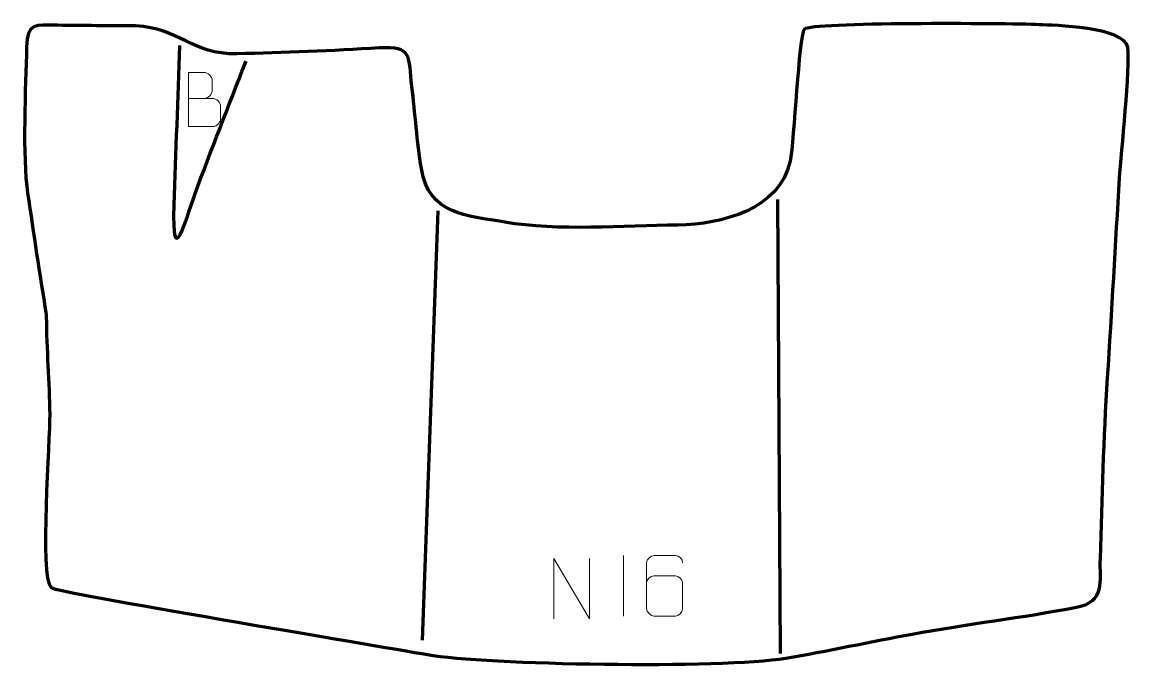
# Model space of a CAD drawing. Header units: millimetres. Extents: x -409 to 48, y 356 to 623.
import ezdxf

# ---------------------------------------------------------------- set-up
doc = ezdxf.new("R2010")
doc.units = ezdxf.units.MM
doc.header["$MEASUREMENT"] = 0
doc.layers.add('layer 1', color=7, linetype='Continuous')
doc.layers.add('layer 2', color=7, linetype='Continuous')

msp = doc.modelspace()

# ---------------------------------------------------------------- linework, layer by layer
at = {"layer": 'layer 1', "color": 240, "lineweight": 158}
msp.add_open_spline([(-399.2873, 502.4198), (-402.1387, 519.6751), (-404.3987, 535.1995), (-406.9828, 552.4567), (-406.9828, 552.4567), (-409.2161, 567.3706), (-407.8001, 596.2363), (-407.4043, 612.7157), (-407.4043, 612.7157), (-407.1625, 622.7808), (-403.8131, 621.817), (-394.6718, 621.672), (-394.6718, 621.672), (-383.9377, 621.5017), (-373.1527, 621.4646), (-362.416, 621.4586), (-362.416, 621.4586), (-344.4591, 620.528), (-339.1218, 609.5442), (-320.6396, 609.8947), (-320.6396, 609.8947), (-301.317, 610.2614), (-281.1009, 611.1676), (-261.8455, 612.3336), (-261.8455, 612.3336), (-247.8132, 613.1833), (-249.8824, 608.7039), (-248.3776, 596.4537), (-248.3776, 596.4537), (-247.0208, 585.4088), (-246.2761, 573.5195), (-244.4523, 562.5369), (-244.4523, 562.5369), (-241.2895, 543.4907), (-225.9657, 543.2042), (-210.0445, 540.4489), (-210.0445, 540.4489), (-187.8462, 536.6074), (-161.2886, 539.0019), (-138.5604, 539.2595), (-138.5604, 539.2595), (-120.4406, 539.4974), (-96.5822, 545.684), (-92.2877, 565.5559), (-92.2877, 565.5559), (-90.5076, 574.1584), (-88.8643, 616.7392), (-86.3548, 620.0293), (-86.3548, 620.0293), (-84.1312, 622.9444), (-3.4219, 622.5221), (10.565, 621.8918), (10.565, 621.8918), (16.304, 621.6332), (45.6808, 621.085), (47.0748, 612.5178), (47.0748, 612.5178), (48.352, 604.6685), (44.284, 568.7047), (43.6907, 558.6827), (43.6907, 558.6827), (42.1094, 531.9738), (40.5021, 503.2718), (38.741, 476.3072), (38.741, 476.3072), (37.0763, 450.8186), (36.6886, 426.932), (35.7692, 401.7188), (35.7692, 401.7188), (35.4169, 392.0565), (38.083, 384), (25.9779, 381.6455), (25.9779, 381.6455), (3.6271, 377.2981), (-19.2767, 374.6837), (-41.9203, 370.5386), (-41.9203, 370.5386), (-58.3846, 367.5248), (-77.5664, 363.3856), (-94.053, 360.6222), (-94.053, 360.6222), (-120.4745, 356.1936), (-218.7256, 357.8933), (-241.9266, 362.0579), (-241.9266, 362.0579), (-263.667, 365.9604), (-395.0263, 387.6029), (-397.3081, 389.7016), (-397.3081, 389.7016), (-402.0899, 394.0993), (-397.7276, 451.7263), (-397.8508, 461.0441), (-397.8508, 461.0441), (-398.0292, 474.5274), (-399.1526, 488.0095), (-399.2784, 501.4682), (-399.2784, 501.4682), (-399.2784, 501.4682), (-399.2873, 502.4198), (-399.2873, 502.4198)], degree=3, knots=[0, 0, 0, 0, 0.03846154, 0.03846154, 0.03846154, 0.03846154, 0.07692308, 0.07692308, 0.07692308, 0.07692308, 0.11538462, 0.11538462, 0.11538462, 0.11538462, 0.15384615, 0.15384615, 0.15384615, 0.15384615, 0.19230769, 0.19230769, 0.19230769, 0.19230769, 0.23076923, 0.23076923, 0.23076923, 0.23076923, 0.26923077, 0.26923077, 0.26923077, 0.26923077, 0.30769231, 0.30769231, 0.30769231, 0.30769231, 0.34615385, 0.34615385, 0.34615385, 0.34615385, 0.38461538, 0.38461538, 0.38461538, 0.38461538, 0.42307692, 0.42307692, 0.42307692, 0.42307692, 0.46153846, 0.46153846, 0.46153846, 0.46153846, 0.5, 0.5, 0.5, 0.5, 0.53846154, 0.53846154, 0.53846154, 0.53846154, 0.57692308, 0.57692308, 0.57692308, 0.57692308, 0.61538462, 0.61538462, 0.61538462, 0.61538462, 0.65384615, 0.65384615, 0.65384615, 0.65384615, 0.69230769, 0.69230769, 0.69230769, 0.69230769, 0.73076923, 0.73076923, 0.73076923, 0.73076923, 0.76923077, 0.76923077, 0.76923077, 0.76923077, 0.80769231, 0.80769231, 0.80769231, 0.80769231, 0.84615385, 0.84615385, 0.84615385, 0.84615385, 0.88461538, 0.88461538, 0.88461538, 0.88461538, 0.92307692, 0.92307692, 0.92307692, 0.92307692, 1, 1, 1, 1], dxfattribs=at)
at = {"layer": 'layer 2', "color": 184, "lineweight": 158}
msp.add_open_spline([(-344.2199, 613.3141), (-344.9324, 591.3837), (-345.9369, 569.4653), (-346.6434, 547.5346), (-346.6434, 547.5346), (-347.532, 519.5144), (-341.737, 541.2832), (-337.9351, 551.9139), (-337.9351, 551.9139), (-331.3297, 570.0404), (-324.1433, 587.9209), (-317.1906, 605.9128), (-317.1906, 605.9128), (-317.1906, 605.9128), (-316.8355, 606.8318), (-316.8355, 606.8318)], degree=3, knots=[0, 0, 0, 0, 0.2, 0.2, 0.2, 0.2, 0.4, 0.4, 0.4, 0.4, 0.6, 0.6, 0.6, 0.6, 1, 1, 1, 1], dxfattribs=at)
at = {"layer": 'layer 2', "color": 250, "lineweight": 9}
for points, knots in [([(-340.5796, 591.5112), (-337.3206, 591.5116), (-334.0612, 591.5116), (-330.8015, 591.5112), (-330.8015, 591.5112), (-329.0322, 591.4957), (-327.3093, 589.9407), (-327.3093, 588.1049), (-327.3093, 588.1049), (-327.3096, 587.0941), (-327.3096, 584.3628), (-327.3093, 583.3517), (-327.3093, 583.3517), (-327.2934, 581.6876), (-328.6747, 579.8838), (-330.7541, 579.899), (-330.7541, 579.899), (-334.0141, 579.8993), (-337.2738, 579.8993), (-340.5331, 579.899), (-340.5331, 579.899), (-340.5331, 587.3494), (-340.5331, 594.7995), (-340.5331, 602.2493), (-340.5331, 602.2493), (-338.407, 602.2493), (-336.2806, 602.2493), (-334.1541, 602.2493), (-334.1541, 602.2493), (-332.6486, 602.2651), (-330.7706, 600.5539), (-330.7547, 598.7962), (-330.7547, 598.7962), (-330.7551, 596.9456), (-330.7551, 596.8149), (-330.7547, 594.964), (-330.7547, 594.964), (-330.7393, 593.1134), (-332.4002, 591.4957), (-334.2006, 591.5112)], [0, 0, 0, 0, 0.09090909, 0.09090909, 0.09090909, 0.09090909, 0.18181818, 0.18181818, 0.18181818, 0.18181818, 0.27272727, 0.27272727, 0.27272727, 0.27272727, 0.36363636, 0.36363636, 0.36363636, 0.36363636, 0.45454545, 0.45454545, 0.45454545, 0.45454545, 0.54545455, 0.54545455, 0.54545455, 0.54545455, 0.63636364, 0.63636364, 0.63636364, 0.63636364, 0.72727273, 0.72727273, 0.72727273, 0.72727273, 0.81818182, 0.81818182, 0.81818182, 0.81818182, 1, 1, 1, 1]), ([(-136.6357, 399.9686), (-136.6598, 401.3081), (-138.016, 402.9613), (-139.5879, 402.927), (-139.5879, 402.927), (-142.5727, 402.9267), (-145.5579, 402.9267), (-148.5433, 402.927), (-148.5433, 402.927), (-149.7624, 402.9419), (-151.4906, 401.5043), (-151.4956, 399.9686), (-151.4956, 399.9686), (-151.4953, 393.6081), (-151.4953, 387.2473), (-151.4956, 380.8866), (-151.4956, 380.8866), (-151.4909, 379.7237), (-149.7624, 377.9526), (-148.5433, 377.9282), (-148.5433, 377.9282), (-145.5579, 377.9285), (-142.5727, 377.9285), (-139.5879, 377.9282), (-139.5879, 377.9282), (-138.3098, 377.972), (-136.6401, 379.5865), (-136.6357, 380.8866), (-136.6357, 380.8866), (-136.6357, 384.4699), (-136.6357, 388.053), (-136.6357, 391.6357), (-136.6357, 391.6357), (-136.6742, 393.1139), (-138.2569, 394.5468), (-139.5879, 394.5448), (-139.5879, 394.5448), (-142.5727, 394.5451), (-145.5579, 394.5451), (-148.5433, 394.5448), (-148.5433, 394.5448), (-149.8728, 394.5498), (-151.5158, 393.0425), (-151.4741, 391.614)], [0, 0, 0, 0, 0.08333333, 0.08333333, 0.08333333, 0.08333333, 0.16666667, 0.16666667, 0.16666667, 0.16666667, 0.25, 0.25, 0.25, 0.25, 0.33333333, 0.33333333, 0.33333333, 0.33333333, 0.41666667, 0.41666667, 0.41666667, 0.41666667, 0.5, 0.5, 0.5, 0.5, 0.58333333, 0.58333333, 0.58333333, 0.58333333, 0.66666667, 0.66666667, 0.66666667, 0.66666667, 0.75, 0.75, 0.75, 0.75, 0.83333333, 0.83333333, 0.83333333, 0.83333333, 1, 1, 1, 1]), ([(-189.7256, 376.8147), (-189.7256, 376.8147), (-189.7256, 401.7682), (-189.7256, 401.7682), (-189.7256, 401.7682), (-189.7256, 401.7682), (-175.0708, 376.8147), (-175.0708, 376.8147), (-175.0708, 376.8147), (-175.0708, 376.8147), (-175.0708, 401.7682), (-175.0708, 401.7682)], [0, 0, 0, 0, 0.25, 0.25, 0.25, 0.25, 0.5, 0.5, 0.5, 0.5, 1, 1, 1, 1])]:
    msp.add_open_spline(points, degree=3, knots=knots, dxfattribs=at)
at = {"layer": 'layer 2', "color": 184, "lineweight": 158}
for points in [[(-96.1728, 362.5552), (-96.1728, 362.5552), (-97.2972, 549.7481), (-97.2972, 549.7481)], [(-237.6589, 545.184), (-237.6589, 545.184), (-244.1412, 368.0452), (-244.1412, 368.0452)]]:
    msp.add_open_spline(points, degree=3, dxfattribs=at)
at = {"layer": 'layer 2', "color": 250, "lineweight": 9}
msp.add_open_spline([(-161.0656, 402.915), (-161.0656, 402.915), (-161.0656, 377.9409), (-161.0656, 377.9409)], degree=3, dxfattribs=at)

doc.saveas('drawing.dxf')
